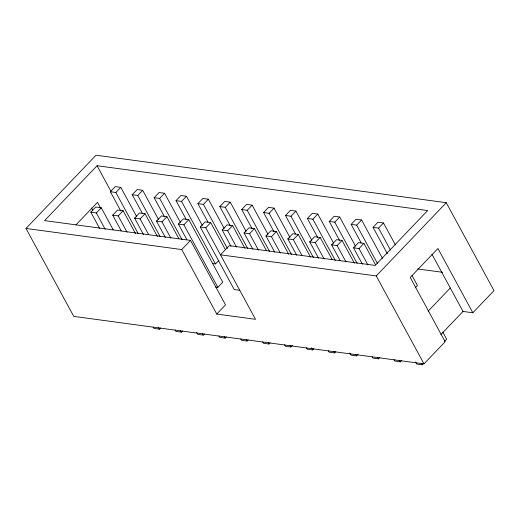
<?xml version="1.0" encoding="UTF-8"?>
<svg xmlns="http://www.w3.org/2000/svg" width="520" height="520" viewBox="0 0 520 520"><rect width="100%" height="100%" fill="white"/><g stroke="black" fill="none" stroke-linecap="round" stroke-linejoin="round"><path stroke-width="0.78" d="M472.843 312.774L437.938 248.482L410.241 277.453L445.153 341.744L423.995 363.876L73.749 316.387L26 228.449L96.005 155.214L446.251 202.703L494 290.647L472.843 312.774L463.021 311.441L431.938 254.189M423.995 363.876L376.246 275.938L220.513 254.82L229.287 245.648L375.193 265.434L427.661 210.548L97.058 165.724L44.596 220.603L190.502 240.389L225.518 304.876L216.749 314.054L181.733 249.561L26 228.449M75.914 224.919L97.513 202.326L100.575 207.961M99.691 228.527L90.818 212.186L95.739 207.038L101.257 207.786L113.217 229.814M120.77 210.931L110.357 191.744L115.278 186.596L120.796 187.343L136.611 216.476M90.818 212.186L96.33 212.933L101.257 207.786M110.357 191.744L115.869 192.491L120.796 187.343M121.192 230.789L112.703 215.156L117.63 210.002L123.142 210.75L135.493 233.493M142.279 213.187L132.243 194.714L137.169 189.566L142.681 190.314L158.502 219.447M112.703 215.156L118.222 215.904L123.142 210.75M132.243 194.714L137.761 195.462L142.681 190.314M143.468 234.468L134.595 218.12L139.523 212.972L145.035 213.72L157.385 236.457M164.554 216.866L154.135 197.685L159.062 192.53L164.573 193.278L180.394 222.417M134.595 218.12L140.114 218.868L145.035 213.72M154.135 197.685L159.653 198.432L164.573 193.278M165.36 237.432L156.488 221.091L161.408 215.943L166.927 216.691L178.886 238.719M186.446 219.837L176.026 200.649L180.947 195.5L186.466 196.248L202.286 225.381M156.488 221.091L162 221.839L166.927 216.691M176.026 200.649L181.545 201.396L186.466 196.248M186.869 239.694L178.38 224.061L183.3 218.907L188.819 219.655L222.768 282.191L217.847 287.339L215.482 287.021M207.948 222.092L197.919 203.619L202.839 198.464L208.358 199.212L224.172 228.352M178.38 224.061L183.892 224.809L188.819 219.655M197.919 203.619L203.431 204.367L208.358 199.212M239.739 290.31L234.221 289.562L200.265 227.025L205.192 221.878L210.704 222.625L225.368 249.626M230.224 225.771L219.811 206.583L224.731 201.435L230.25 202.183L246.064 231.316M181.733 249.561L190.502 240.389M200.265 227.025L205.784 227.773L210.704 222.625M219.811 206.583L225.322 207.331L230.25 202.183M231.03 246.337L222.157 229.996L227.084 224.842L232.596 225.589L244.946 248.333M252.116 228.742L241.696 209.553L246.623 204.406L252.135 205.153L267.956 234.286M222.157 229.996L227.675 230.744L232.596 225.589M241.696 209.553L247.214 210.301L252.135 205.153M252.922 249.308L244.049 232.96L248.969 227.812L254.488 228.56L266.448 250.588M274.007 231.706L263.588 212.524L268.515 207.369L274.027 208.117L289.848 237.256M212.342 263.503L215.494 263.933L218.777 260.5M244.049 232.96L249.567 233.708L254.488 228.56M263.588 212.524L269.106 213.272L274.027 208.117M153.225 327.008L153.985 328.419L159.504 329.167L160.595 328.022M274.814 252.278L265.941 235.931L270.861 230.783L276.38 231.53L288.724 254.267M295.51 233.968L285.48 215.488L290.401 210.34L295.919 211.088L311.74 240.221M265.941 235.931L271.453 236.678L276.38 231.53M285.48 215.488L290.992 216.236L295.919 211.088M175.11 329.979L175.877 331.389L181.395 332.137L182.488 330.993M296.706 255.242L287.827 238.901L292.753 233.747L298.272 234.494L310.615 257.238M317.785 237.647L307.372 218.458L312.293 213.311L317.811 214.058L333.625 243.191M287.827 238.901L293.345 239.649L298.272 234.494M307.372 218.458L312.884 219.206L317.811 214.058M196.619 332.241L197.769 334.353L203.281 335.101L204.38 333.957M318.597 258.213L309.719 241.865L314.646 236.717L320.158 237.464L332.118 259.493M339.677 240.611L329.257 221.429L334.185 216.275L339.697 217.022L355.518 246.161M309.719 241.865L315.237 242.613L320.158 237.464M329.257 221.429L334.776 222.177L339.697 217.022M218.894 335.913L219.661 337.324L225.173 338.072L226.272 336.928M340.1 260.468L331.611 244.836L336.531 239.688L342.05 240.435L354.4 263.172M361.179 242.873L351.15 224.393L356.076 219.245L361.589 219.993L382.428 258.362M331.611 244.836L337.129 245.583L342.05 240.435M351.15 224.393L356.668 225.141L361.589 219.993M240.786 338.884L241.547 340.294L247.065 341.042L248.157 339.892M362.375 264.147L353.503 247.806L358.423 242.651L363.942 243.399L375.518 264.719M387.316 253.656L373.041 227.364L377.962 222.209L383.481 222.963L395.441 244.992M353.503 247.806L359.015 248.553L363.942 243.399M373.041 227.364L378.553 228.111L383.481 222.963M262.672 341.848L263.439 343.259L268.957 344.006L270.049 342.862M284.564 344.819L285.331 346.229L290.849 346.976L292.487 345.26M376.246 275.938L446.251 202.703M306.456 347.789L307.222 349.193L312.735 349.941L313.833 348.797M328.347 350.753L329.108 352.163L334.626 352.911L335.719 351.767M415.246 287.781L417.437 285.493L412.035 275.548M349.856 353.022L351 355.134L356.519 355.882L358.156 354.166M372.125 356.694L372.892 358.098L378.411 358.846L379.503 357.701M428.129 311.168L450.288 287.995M394.017 359.658L394.784 361.069L400.296 361.816L401.394 360.672M440.863 334.62L463.021 311.441M415.526 361.92L416.676 364.039L422.188 364.787L423.28 363.643M444.464 341.484L446.654 339.196L442.825 332.15M417.625 268.931L442.566 272.311M216.749 314.054L255.528 319.312L205.784 227.773M378.553 228.111L390.52 250.139M356.668 225.141L377.5 263.517M359.015 248.553L367.894 264.894M421.421 363.376L422.188 364.787M334.776 222.177L357.156 263.393M399.536 360.406L400.296 361.816M337.129 245.583L346.001 261.924M312.884 219.206L335.263 260.423M315.237 242.613L324.11 258.96M377.644 357.442L378.411 358.846M290.992 216.236L313.372 257.452M355.751 354.471L356.519 355.882M293.345 239.649L301.834 255.281M269.106 213.272L291.48 254.488M271.453 236.678L280.332 253.025M333.86 351.5L334.626 352.911M247.214 210.301L269.594 251.518M311.591 347.828L312.735 349.941M249.567 233.708L258.44 250.055M225.322 207.331L247.702 248.547M290.082 345.566L290.849 346.976M227.675 230.744L236.548 247.084M203.431 204.367L227.357 248.424M268.19 342.596L268.957 344.006M181.545 201.396L215.494 263.933M246.298 339.632L247.065 341.042M183.892 224.809L217.847 287.339M159.653 198.432L182.033 239.642M162 221.839L170.879 238.18M224.412 336.661L225.173 338.072M137.761 195.462L160.141 236.678M202.52 333.697L203.281 335.101M140.114 218.868L148.603 234.5M115.869 192.491L138.249 233.708M97.058 165.724L110.909 191.237M118.222 215.904L127.095 232.245M180.629 330.726L181.395 332.137M158.353 327.054L159.504 329.167M96.33 212.933L105.203 229.281M91.526 208.058L92.677 210.178"/></g></svg>
